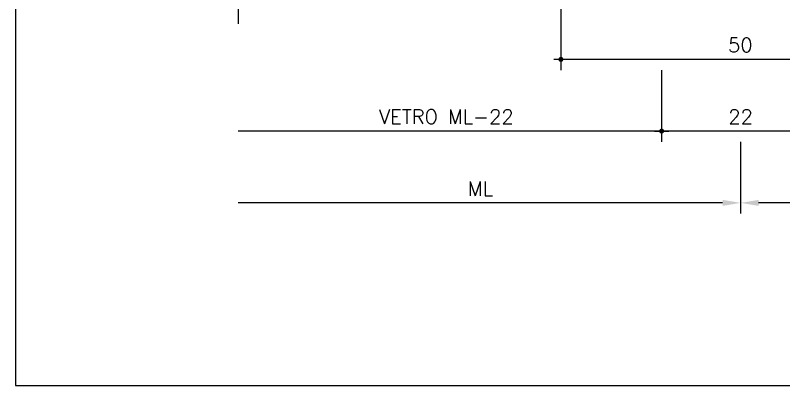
# Model space of a CAD drawing. Extents: x 0 to 4131, y -1600 to 527.
# Drawn here: x 690 to 797.1, y -320 to -268.4 of the extents above; entities that cross this region are included whole.
import ezdxf

# ---------------------------------------------------------------- set-up
doc = ezdxf.new("R2010")
doc.units = 0
doc.header["$LTSCALE"] = 7.5
doc.header["$MEASUREMENT"] = 0
doc.linetypes.add('CENTER', pattern=[2, 1.25, -0.25, 0.25, -0.25])
doc.layers.get('0').update_dxf_attribs({"linetype": 'CONTINUOUS'})
doc.layers.get('DEFPOINTS').update_dxf_attribs({"linetype": 'CONTINUOUS'})
for name, color, linetype in [('ASSI', 1, 'CENTER'), ('MARCHIO', 7, 'CONTINUOUS'), ('QUOTE', 254, 'CONTINUOUS')]:
    doc.layers.add(name, color=color, linetype=linetype)
doc.styles.get("Standard").update_dxf_attribs({"font": 'romans.shx'})
doc.dimstyles.new('FRECCIA_1-1', dxfattribs={"dimtxt": 2, "dimasz": 2.5, "dimexe": 1.5, "dimexo": 1.5, "dimgap": 1, "dimtad": 3, "dimdsep": 46, "dimtxsty": 'Standard', "dimcen": 0, "dimclrt": 2, "dimaunit": 1, "dimadec": 0, "dimazin": 0, "dimtfac": 0.7, "dimtmove": 0, "dimatfit": 3, "dimfxl": 1, "dimtolj": 2, "dimarcsym": 0})
doc.dimstyles.new('SCALA_1-1$0', dxfattribs={"dimtxt": 2, "dimasz": 1, "dimexe": 1.5, "dimexo": 1.5, "dimgap": 1, "dimtad": 3, "dimdsep": 46, "dimtxsty": 'Standard', "dimblk1": 'PUNTO', "dimblk2": 'PUNTO', "dimsah": 1, "dimcen": 0.09, "dimclrt": 2, "dimadec": 0, "dimazin": 0, "dimtfac": 0.7, "dimtmove": 0, "dimatfit": 3, "dimldrblk": 'PUNTO', "dimfxl": 1, "dimtolj": 2, "dimarcsym": 0})

# ---------------------------------------------------------------- blocks, each defined once
blk = doc.blocks.new('PUNTO')
blk.add_line((-1, 0), (1, 0))
at = {"const_width": 0.35}
blk.add_lwpolyline([(-0.1750000000000114, 0, 1), (0.1750000000000114, 0, 1)], format="xyb", close=True, dxfattribs=at)
blk = doc.blocks.new('*D191')
at = {"layer": 'DEFPOINTS', "color": 0, "transparency": 16777216}
for p in [(766.0200734168196, -262.535461811862), (816.0367272110967, -262.5349047984519), (766.0200734168196, -274.5344430951399)]:
    blk.add_point(p, dxfattribs=at)
at = {"layer": 'QUOTE', "color": 0, "lineweight": -2, "transparency": 16777216}
for p, q in [((766.0200734168196, -264.035461811862), (766.0200734168196, -276.0344430951399)), ((816.0367272110967, -264.0349047984519), (816.0367272110967, -276.0344430951399)), ((815.0367272110967, -274.5344430951399), (767.0200734168196, -274.5344430951399))]:
    blk.add_line(p, q, dxfattribs=at)
at = {"layer": 'QUOTE', "color": 0, "lineweight": -2, "transparency": 16777216, "rotation": 180}
blk.add_blockref('PUNTO', (766.0200734168196, -274.5344430951399), dxfattribs=at)
at = {"layer": 'QUOTE', "color": 0, "lineweight": -2, "transparency": 16777216}
blk.add_blockref('PUNTO', (816.0367272110967, -274.5344430951399), dxfattribs=at)
at = {"layer": 'QUOTE', "color": 2, "transparency": 16777216, "insert": (791.0284003139582, -272.5344430951399), "char_height": 2, "attachment_point": 5}
blk.add_mtext('\\A2;50', dxfattribs=at)
blk = doc.blocks.new('*D192')
at = {"layer": 'DEFPOINTS', "color": 0, "transparency": 16777216}
for p in [(780.0636724934895, -274.5344430951399), (802.0636724934895, -274.5344430951399), (780.0636724934895, -284.5344430951399)]:
    blk.add_point(p, dxfattribs=at)
at = {"layer": 'QUOTE', "color": 0, "lineweight": -2, "transparency": 16777216}
for p, q in [((780.0636724934895, -276.0344430951399), (780.0636724934895, -286.0344430951399)), ((802.0636724934895, -276.0344430951399), (802.0636724934895, -286.0344430951399)), ((801.0636724934895, -284.5344430951399), (781.0636724934895, -284.5344430951399))]:
    blk.add_line(p, q, dxfattribs=at)
at = {"layer": 'QUOTE', "color": 0, "lineweight": -2, "transparency": 16777216, "rotation": 180}
blk.add_blockref('PUNTO', (780.0636724934895, -284.5344430951399), dxfattribs=at)
at = {"layer": 'QUOTE', "color": 0, "lineweight": -2, "transparency": 16777216}
blk.add_blockref('PUNTO', (802.0636724934895, -284.5344430951399), dxfattribs=at)
at = {"layer": 'QUOTE', "color": 2, "transparency": 16777216, "insert": (791.0636724934895, -282.5344430951399), "char_height": 2, "attachment_point": 5}
blk.add_mtext('\\A2;22', dxfattribs=at)
blk = doc.blocks.new('*D194')
at = {"layer": 'DEFPOINTS', "color": 0, "transparency": 16777216}
for p in [(721.0636724934895, -245.5325072467886), (780.0636724934895, -274.5344430951399), (721.0636724934895, -284.5344430951399)]:
    blk.add_point(p, dxfattribs=at)
at = {"layer": 'QUOTE', "color": 0, "lineweight": -2, "transparency": 16777216}
for p, q in [((780.0636724934895, -276.0344430951399), (780.0636724934895, -286.0344430951399)), ((779.0636724934895, -284.5344430951399), (721.0636724934895, -284.5344430951399))]:
    blk.add_line(p, q, dxfattribs=at)
blk.add_blockref('PUNTO', (780.0636724934895, -284.5344430951399), dxfattribs=at)
at = {"layer": 'QUOTE', "color": 2, "transparency": 16777216, "insert": (750.0636724934895, -282.5344430951399), "char_height": 2, "attachment_point": 5}
blk.add_mtext('\\A2;{\\Fromans.shx|c1;VETRO ML-22}', dxfattribs=at)
blk = doc.blocks.new('_None')
blk = doc.blocks.new('*D195')
at = {"layer": 'DEFPOINTS', "color": 0, "transparency": 16777216}
for p in [(861.0636724934897, -269.560286289438), (791.0636724934895, -284.5344430951399), (791.0636724934895, -294.5344430951399)]:
    blk.add_point(p, dxfattribs=at)
at = {"layer": 'QUOTE', "color": 0, "lineweight": -2, "transparency": 16777216}
for p, q in [((791.0636724934895, -286.0344430951399), (791.0636724934895, -296.0344430951399)), ((861.0636724934897, -294.5344430951399), (793.5636724934895, -294.5344430951399))]:
    blk.add_line(p, q, dxfattribs=at)
at = {"layer": 'QUOTE', "color": 0, "transparency": 16777216}
blk.add_solid([(793.5636724934895, -294.1177764284732), (793.5636724934895, -294.9511097618065), (791.0636724934895, -294.5344430951399)], dxfattribs=at)
at = {"layer": 'QUOTE', "color": 2, "transparency": 16777216, "insert": (827.3136724934895, -292.5344430951399), "char_height": 2, "attachment_point": 5}
blk.add_mtext('\\A2;ML', dxfattribs=at)
blk = doc.blocks.new('*D196')
at = {"layer": 'DEFPOINTS', "color": 0, "transparency": 16777216}
for p in [(721.0636724934894, -262.0373360986933), (791.0636724934895, -284.5344430951399), (721.0636724934894, -294.5344430951399)]:
    blk.add_point(p, dxfattribs=at)
at = {"layer": 'QUOTE', "color": 0, "lineweight": -2, "transparency": 16777216}
for p, q in [((791.0636724934895, -286.0344430951399), (791.0636724934895, -296.0344430951399)), ((788.5636724934895, -294.5344430951399), (721.0636724934894, -294.5344430951399))]:
    blk.add_line(p, q, dxfattribs=at)
at = {"layer": 'QUOTE', "color": 0, "transparency": 16777216}
blk.add_solid([(788.5636724934895, -294.1177764284732), (788.5636724934895, -294.9511097618065), (791.0636724934895, -294.5344430951399)], dxfattribs=at)
at = {"layer": 'QUOTE', "color": 2, "transparency": 16777216, "insert": (754.8136724934895, -292.5344430951399), "char_height": 2, "attachment_point": 5}
blk.add_mtext('\\A2;ML', dxfattribs=at)

msp = doc.modelspace()

# ---------------------------------------------------------------- linework, layer by layer
at = {"layer": 'ASSI'}
msp.add_line((721.0636724934894, -100.3761901098091), (721.0636724934894, -269.560286289438), dxfattribs=at)
at = {"layer": 'MARCHIO'}
msp.add_lwpolyline([(690, -320), (900, -320), (900, -23), (690, -23)], close=True, dxfattribs=at)

# ---------------------------------------------------------------- dimensions: what is measured, and where the dimension line sits
at = {"layer": 'QUOTE'}
for base, p1, p2, text, dimstyle, override, picture, middle in [((721.0636724934895, -284.5344430951399), (780.0636724934895, -274.5344430951399), (721.0636724934895, -245.5325072467886), '{\\Fromans.shx|c1;VETRO ML-22}', 'SCALA_1-1$0', {"dimblk2": 'None', "dimse2": 1}, '*D194', (750.0636724934895, -282.5344430951399)), ((721.0636724934894, -294.5344430951399), (791.0636724934895, -284.5344430951399), (721.0636724934894, -262.0373360986933), 'ML', 'FRECCIA_1-1', {"dimblk2": 'None', "dimsah": 1, "dimse2": 1}, '*D196', (754.8136724934895, -292.5344430951399)), ((791.0636724934895, -294.5344430951399), (861.0636724934897, -269.560286289438), (791.0636724934895, -284.5344430951399), 'ML', 'FRECCIA_1-1', {"dimblk1": 'None', "dimsah": 1, "dimse1": 1}, '*D195', (827.3136724934895, -292.5344430951399))]:
    dim = msp.add_linear_dim(base=base, p1=p1, p2=p2, text=text, dimstyle=dimstyle, override=override, dxfattribs=at)
    dim.commit()
    dim.dimension.update_dxf_attribs({"geometry": picture, "text_midpoint": middle})
dim = msp.add_linear_dim(base=(766.0200734168196, -274.5344430951399), p1=(816.0367272110967, -262.5349047984519), p2=(766.0200734168196, -262.535461811862), dimstyle='SCALA_1-1$0', override={"dimdec": 0}, dxfattribs=at)
dim.commit()
dim.dimension.update_dxf_attribs({"geometry": '*D191', "text_midpoint": (791.0284003139582, -272.5344430951399)})
dim = msp.add_linear_dim(base=(780.0636724934895, -284.5344430951399), p1=(802.0636724934895, -274.5344430951399), p2=(780.0636724934895, -274.5344430951399), dimstyle='SCALA_1-1$0', dxfattribs=at)
dim.commit()
dim.dimension.update_dxf_attribs({"geometry": '*D192', "text_midpoint": (791.0636724934895, -282.5344430951399)})

doc.saveas('drawing.dxf')
